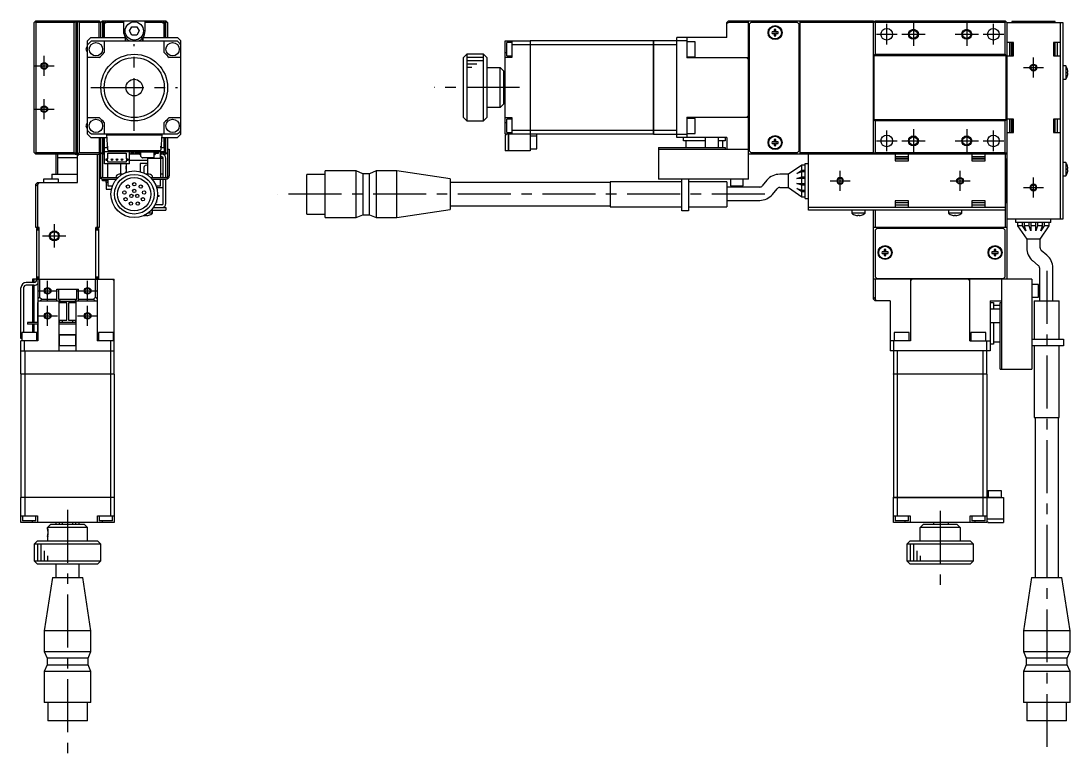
# Model space of a CAD drawing. Extents: x -1 to 675, y -8 to 372.
# Drawn here: x 360.3 to 675, y 71.4 to 291.4 of the extents above; entities that cross this region are included whole.
import ezdxf

# ---------------------------------------------------------------- set-up
doc = ezdxf.new("R2010")
doc.units = 0
doc.header["$LTSCALE"] = 0.5
doc.linetypes.add('CENTER', pattern=[50.8, 31.75, -6.35, 6.35, -6.35])
for name, color, linetype in [('MSM_CENTER', 1, 'CENTER'), ('MSM_CONTINUOUS', 7, 'CONTINUOUS'), ('MSM_NARROW', 5, 'CONTINUOUS')]:
    doc.layers.add(name, color=color, linetype=linetype)

msp = doc.modelspace()

# ---------------------------------------------------------------- linework, layer by layer
at = {"layer": 'MSM_CENTER'}
for p, q in [((620.04, 284.33), (620.04, 290.53)), ((628.04, 290.93), (628.04, 283.93)), ((644.04, 290.93), (644.04, 283.93)), ((652.04, 284.33), (652.04, 290.53)), ((616.94, 287.43), (623.14, 287.43)), ((624.54, 287.43), (631.54, 287.43)), ((640.54, 287.43), (647.54, 287.43)), ((648.94, 287.43), (655.14, 287.43)), ((394.27, 258.43), (394.27, 284.43)), ((367.27, 274.93), (367.27, 280.93)), ((664.04, 274.43), (664.04, 280.43)), ((364.27, 277.93), (370.27, 277.93)), ((661.04, 277.43), (667.04, 277.43)), ((381.27, 271.43), (407.27, 271.43)), ((509.81, 271.43), (484.35, 271.43)), ((367.27, 261.93), (367.27, 267.93)), ((364.27, 264.93), (370.27, 264.93)), ((620.04, 252.33), (620.04, 258.53)), ((628.04, 258.93), (628.04, 251.93)), ((644.04, 258.93), (644.04, 251.93)), ((652.04, 252.33), (652.04, 258.53)), ((616.94, 255.43), (623.14, 255.43)), ((624.54, 255.43), (631.54, 255.43)), ((640.54, 255.43), (647.54, 255.43)), ((648.94, 255.43), (655.14, 255.43)), ((606.04, 240.43), (606.04, 246.43)), ((642.04, 240.43), (642.04, 246.43)), ((603.04, 243.43), (609.04, 243.43)), ((639.04, 243.43), (645.04, 243.43)), ((664.04, 238.43), (664.04, 244.43)), ((583.43, 239.43), (437.33, 239.43)), ((661.04, 241.43), (667.04, 241.43)), ((370.27, 230.43), (370.27, 223.43)), ((366.77, 226.93), (373.77, 226.93)), ((668.04, 216.43), (668.04, 71.43)), ((368.27, 207.43), (368.27, 213.43)), ((380.27, 207.43), (380.27, 213.43)), ((365.27, 210.43), (371.27, 210.43)), ((377.27, 210.43), (383.27, 210.43)), ((368.27, 199.93), (368.27, 205.93)), ((380.27, 199.93), (380.27, 205.93)), ((365.27, 202.93), (371.27, 202.93)), ((377.27, 202.93), (383.27, 202.93)), ((374.27, 144.68), (374.27, 71.43)), ((636.04, 144.39), (636.04, 120.81))]:
    msp.add_line(p, q, dxfattribs=at)
at = {"layer": 'MSM_CONTINUOUS'}
for p, q in [((364.77, 291.43), (364.27, 290.93)), ((364.27, 251.93), (364.27, 290.93)), ((364.52, 291.18), (364.77, 290.93)), ((364.77, 291.43), (376.27, 291.43)), ((364.77, 290.93), (364.77, 251.93)), ((376.27, 290.93), (364.77, 290.93)), ((376.77, 290.93), (376.27, 291.43)), ((376.27, 290.93), (376.52, 291.18)), ((376.27, 251.93), (376.27, 290.93)), ((376.37, 291.33), (376.57, 291.33)), ((376.47, 291.33), (376.57, 291.43)), ((376.57, 291.43), (383.77, 291.43)), ((376.77, 290.93), (376.77, 251.93)), ((377.07, 290.03), (376.77, 290.03)), ((376.87, 290.33), (376.87, 291.03)), ((377.07, 291.43), (377.07, 290.03)), ((377.27, 291.43), (377.77, 290.93)), ((377.27, 242.93), (377.27, 291.43)), ((377.77, 290.93), (377.77, 251.93)), ((383.77, 290.93), (377.77, 290.93)), ((384.27, 290.93), (383.77, 291.43)), ((383.77, 290.93), (384.02, 291.18)), ((383.77, 286.43), (383.77, 290.93)), ((384.27, 290.93), (384.77, 291.43)), ((384.27, 286.43), (384.27, 290.93)), ((384.52, 291.18), (384.77, 290.93)), ((385.27, 291.43), (384.77, 290.93)), ((384.77, 291.43), (403.77, 291.43)), ((384.77, 290.93), (384.77, 286.43)), ((384.97, 290.93), (385.37, 290.93)), ((384.97, 286.43), (384.97, 290.93)), ((385.37, 290.43), (384.97, 290.43)), ((385.37, 290.93), (385.87, 291.43)), ((385.98, 290.93), (385.37, 290.62)), ((385.37, 286.43), (385.37, 290.93)), ((385.77, 291.33), (385.77, 291.43)), ((386.48, 291.43), (385.98, 290.93)), ((391.02, 290.93), (385.98, 290.93)), ((391.02, 291.43), (391.02, 288.43)), ((392.83, 288.43), (393.55, 289.68)), ((393.55, 289.68), (394.99, 289.68)), ((394.99, 289.68), (395.71, 288.43)), ((397.52, 288.43), (397.52, 291.43)), ((402.56, 290.93), (397.52, 290.93)), ((402.56, 290.93), (402.06, 291.43)), ((403.17, 290.62), (402.56, 290.93)), ((402.67, 291.43), (403.17, 290.93)), ((402.77, 291.33), (402.77, 291.43)), ((403.17, 290.93), (403.57, 290.93)), ((403.17, 290.93), (403.17, 286.43)), ((403.57, 290.43), (403.17, 290.43)), ((403.77, 290.93), (403.27, 291.43)), ((403.57, 290.93), (403.57, 286.43)), ((404.27, 290.93), (403.77, 291.43)), ((403.77, 290.93), (404.02, 291.18)), ((403.77, 286.43), (403.77, 290.93)), ((404.27, 290.93), (404.27, 286.43)), ((572.04, 290.93), (572.54, 291.43)), ((572.65, 290.93), (572.04, 290.62)), ((572.04, 286.43), (572.04, 290.93)), ((572.54, 291.43), (616.04, 291.43)), ((573.15, 291.43), (572.65, 290.93)), ((578.54, 290.93), (572.65, 290.93)), ((578.54, 243.93), (578.54, 291.43)), ((579.24, 290.93), (578.74, 290.43)), ((578.74, 290.43), (578.74, 252.43)), ((593.24, 290.93), (579.24, 290.93)), ((593.74, 290.43), (593.24, 290.93)), ((593.74, 252.43), (593.74, 290.43)), ((594.04, 251.43), (594.04, 291.43)), ((616.04, 290.93), (594.04, 290.93)), ((616.04, 290.93), (616.54, 291.43)), ((616.04, 251.43), (616.04, 291.43)), ((616.29, 291.18), (616.54, 290.93)), ((616.54, 291.43), (655.54, 291.43)), ((655.54, 290.93), (616.54, 290.93)), ((616.54, 290.93), (616.54, 281.43)), ((655.54, 291.43), (656.04, 290.93)), ((655.54, 290.93), (655.79, 291.18)), ((655.54, 281.43), (655.54, 290.93)), ((656.04, 290.93), (656.04, 213.93)), ((656.04, 290.93), (672.84, 290.93)), ((657.54, 291.23), (657.54, 290.93)), ((670.54, 291.23), (657.54, 291.23)), ((670.54, 290.93), (670.54, 291.23)), ((672.04, 290.93), (672.04, 231.93)), ((672.84, 290.93), (672.84, 231.93)), ((393.55, 287.18), (392.83, 288.43)), ((394.99, 287.18), (393.55, 287.18)), ((395.71, 288.43), (394.99, 287.18)), ((586.3, 288.17), (585.62, 288.17)), ((585.62, 287.69), (586.3, 287.69)), ((586.3, 288.84), (586.3, 288.17)), ((586.3, 287.69), (586.3, 287.01)), ((586.78, 288.17), (586.78, 288.84)), ((587.45, 288.17), (586.78, 288.17)), ((586.78, 287.01), (586.78, 287.69)), ((586.78, 287.69), (587.45, 287.69)), ((619.84, 289.16), (620.23, 289.16)), ((651.84, 289.16), (652.23, 289.16)), ((381.27, 286.43), (380.27, 285.43)), ((380.27, 257.43), (380.27, 285.43)), ((381.27, 286.43), (391.67, 286.43)), ((381.42, 285.43), (407.12, 285.43)), ((385.27, 285.43), (385.27, 281.93)), ((391.67, 285.43), (391.67, 286.43)), ((391.78, 285.43), (391.78, 286.34)), ((396.76, 286.34), (396.76, 285.43)), ((396.87, 286.43), (396.87, 285.43)), ((396.87, 286.43), (407.27, 286.43)), ((403.27, 281.93), (403.27, 285.43)), ((408.27, 285.43), (407.27, 286.43)), ((408.27, 257.43), (408.27, 285.43)), ((505.54, 257.43), (505.54, 285.43)), ((505.54, 285.43), (513.04, 285.43)), ((506.04, 280.93), (506.04, 284.93)), ((507.54, 284.93), (506.04, 284.93)), ((507.54, 285.43), (507.54, 280.43)), ((513.04, 284.27), (507.54, 284.27)), ((513.04, 285.43), (513.04, 252.43)), ((513.04, 285.42), (513.09, 285.42)), ((513.04, 284.27), (513.09, 284.27)), ((550.04, 285.43), (513.09, 285.43)), ((513.09, 285.43), (513.09, 253.43)), ((550.04, 284.27), (513.09, 284.27)), ((550.04, 257.43), (550.04, 285.43)), ((550.04, 285.42), (550.09, 285.42)), ((550.04, 284.27), (550.09, 284.27)), ((560.04, 285.43), (550.09, 285.43)), ((550.09, 285.43), (550.09, 257.43)), ((557.04, 284.27), (550.09, 284.27)), ((572.04, 286.43), (557.04, 286.43)), ((557.04, 256.43), (557.04, 286.43)), ((560.04, 286.43), (560.04, 280.33)), ((562.54, 285.18), (560.04, 285.18)), ((562.54, 280.68), (562.54, 285.18)), ((578.74, 285.68), (578.54, 285.68)), ((594.04, 285.68), (593.74, 285.68)), ((594.04, 285.18), (593.74, 285.18)), ((658.04, 284.93), (656.04, 284.93)), ((656.84, 284.93), (656.84, 280.93)), ((657.34, 284.93), (657.34, 280.93)), ((657.54, 284.93), (657.54, 280.93)), ((658.04, 280.93), (658.04, 284.93)), ((670.04, 284.93), (670.04, 280.93)), ((672.04, 284.93), (670.04, 284.93)), ((670.54, 280.93), (670.54, 284.93)), ((671.24, 280.93), (671.24, 284.93)), ((383.77, 280.43), (380.27, 280.43)), ((408.27, 280.43), (404.77, 280.43)), ((494.04, 281.43), (493.04, 280.43)), ((493.04, 262.43), (493.04, 280.43)), ((494.04, 281.43), (494.04, 261.43)), ((499.04, 281.43), (494.04, 281.43)), ((499.04, 261.43), (499.04, 281.43)), ((500.04, 280.43), (499.04, 281.43)), ((500.04, 280.43), (500.04, 262.43)), ((505.54, 281.93), (506.04, 281.93)), ((507.54, 280.43), (505.54, 280.43)), ((506.04, 280.93), (507.54, 280.93)), ((560.04, 280.68), (562.54, 280.68)), ((578.54, 280.33), (560.04, 280.33)), ((578.04, 280.33), (578.54, 279.83)), ((578.74, 281.43), (578.54, 281.43)), ((578.74, 280.43), (578.54, 280.43)), ((616.54, 281.43), (616.19, 281.08)), ((616.19, 281.08), (616.19, 261.78)), ((616.19, 281.08), (655.89, 281.08)), ((616.54, 281.43), (655.54, 281.43)), ((655.89, 281.08), (655.54, 281.43)), ((655.89, 261.78), (655.89, 281.08)), ((656.04, 280.93), (658.04, 280.93)), ((670.04, 280.93), (672.04, 280.93)), ((500.04, 277.43), (504.04, 277.43)), ((505.04, 276.43), (504.04, 277.43)), ((504.04, 265.43), (504.04, 277.43)), ((578.74, 278.93), (578.54, 278.93)), ((593.74, 279.68), (594.04, 279.68)), ((673.73, 277.93), (672.84, 277.93)), ((673.73, 277.93), (673.73, 273.93)), ((505.04, 276.43), (505.04, 266.43)), ((593.84, 276.43), (593.74, 276.43)), ((593.84, 266.43), (593.84, 276.43)), ((594.04, 276.23), (593.84, 276.43)), ((672.84, 273.93), (673.73, 273.93)), ((674.3, 276.81), (674.31, 276.81)), ((674.3, 276.11), (674.42, 276.11)), ((674.3, 275.75), (674.3, 276.11)), ((674.42, 275.75), (674.3, 275.75)), ((674.31, 275.04), (674.3, 275.04)), ((505.54, 273.43), (505.04, 273.43)), ((505.04, 268.93), (505.54, 268.93)), ((504.04, 265.43), (500.04, 265.43)), ((504.04, 265.43), (505.04, 266.43)), ((593.74, 266.43), (593.84, 266.43)), ((593.84, 266.43), (594.04, 266.63)), ((380.27, 262.43), (383.77, 262.43)), ((404.77, 262.43), (408.27, 262.43)), ((493.04, 262.43), (494.04, 261.43)), ((494.04, 261.43), (499.04, 261.43)), ((499.04, 261.43), (500.04, 262.43)), ((505.54, 262.43), (507.54, 262.43)), ((507.54, 261.93), (506.04, 261.93)), ((506.04, 257.93), (506.04, 261.93)), ((507.54, 262.43), (507.54, 257.43)), ((560.04, 262.53), (578.54, 262.53)), ((560.04, 262.53), (560.04, 256.43)), ((562.54, 262.18), (560.04, 262.18)), ((562.54, 257.68), (562.54, 262.18)), ((578.54, 263.03), (578.04, 262.53)), ((578.54, 263.93), (578.74, 263.93)), ((578.74, 262.43), (578.54, 262.43)), ((578.54, 261.43), (578.74, 261.43)), ((594.04, 263.18), (593.74, 263.18)), ((616.19, 261.78), (616.54, 261.43)), ((655.89, 261.78), (616.19, 261.78)), ((616.54, 261.43), (616.54, 251.93)), ((655.54, 261.43), (616.54, 261.43)), ((655.54, 261.43), (655.89, 261.78)), ((655.54, 251.93), (655.54, 261.43)), ((658.04, 261.93), (656.04, 261.93)), ((656.84, 261.93), (656.84, 257.93)), ((657.34, 261.93), (657.34, 257.93)), ((657.54, 261.93), (657.54, 257.93)), ((658.04, 257.93), (658.04, 261.93)), ((670.04, 261.93), (670.04, 257.93)), ((672.04, 261.93), (670.04, 261.93)), ((670.54, 257.93), (670.54, 261.93)), ((671.24, 257.93), (671.24, 261.93)), ((385.27, 260.93), (385.27, 257.43)), ((403.27, 257.43), (403.27, 260.93)), ((505.54, 260.93), (506.04, 260.93)), ((513.04, 258.58), (507.54, 258.58)), ((513.04, 258.58), (513.09, 258.58)), ((550.04, 258.58), (513.09, 258.58)), ((550.04, 258.58), (550.09, 258.58)), ((557.04, 258.58), (550.09, 258.58)), ((380.27, 257.43), (381.27, 256.43)), ((381.27, 256.43), (386.09, 256.43)), ((407.12, 257.43), (381.42, 257.43)), ((383.77, 256.43), (383.77, 229.43)), ((384.27, 244.63), (384.27, 256.43)), ((384.77, 256.43), (384.77, 251.93)), ((384.97, 251.93), (384.97, 256.43)), ((385.37, 253.43), (385.37, 256.43)), ((386.35, 252.7), (386.02, 257.43)), ((402.5, 257.13), (386.04, 257.13)), ((402.52, 257.43), (402.19, 252.7)), ((402.45, 256.43), (407.27, 256.43)), ((403.17, 256.43), (403.17, 253.43)), ((403.57, 256.43), (403.57, 251.93)), ((403.77, 251.93), (403.77, 256.43)), ((404.27, 256.43), (404.27, 244.63)), ((407.27, 256.43), (408.27, 257.43)), ((513.04, 257.43), (505.54, 257.43)), ((505.74, 257.13), (505.54, 257.13)), ((505.54, 257.13), (505.54, 252.43)), ((505.74, 257.43), (505.74, 257.13)), ((506.04, 257.93), (507.54, 257.93)), ((506.54, 252.43), (506.54, 257.43)), ((506.59, 257.43), (506.59, 252.43)), ((513.04, 257.44), (513.09, 257.44)), ((550.04, 257.43), (513.09, 257.43)), ((513.09, 256.93), (515.04, 256.93)), ((515.04, 253.03), (515.04, 257.43)), ((550.04, 257.44), (550.09, 257.44)), ((550.09, 257.43), (560.04, 257.43)), ((572.04, 256.43), (557.04, 256.43)), ((559.04, 255.43), (559.04, 256.43)), ((565.54, 255.43), (559.04, 255.43)), ((559.79, 255.43), (559.79, 253.43)), ((560.04, 257.68), (562.54, 257.68)), ((565.54, 256.43), (565.54, 253.43)), ((569.54, 253.43), (569.54, 256.43)), ((571.54, 255.43), (569.54, 255.43)), ((570.79, 255.43), (570.79, 253.43)), ((571.54, 256.43), (571.54, 255.43)), ((572.04, 256.43), (572.04, 252.93)), ((578.54, 257.18), (578.74, 257.18)), ((586.3, 255.17), (585.62, 255.17)), ((586.3, 255.84), (586.3, 255.17)), ((586.78, 255.17), (586.78, 255.84)), ((587.45, 255.17), (586.78, 255.17)), ((593.74, 257.68), (594.04, 257.68)), ((593.74, 257.18), (594.04, 257.18)), ((656.04, 257.93), (658.04, 257.93)), ((670.04, 257.93), (672.04, 257.93)), ((364.27, 251.93), (364.77, 251.43)), ((364.77, 251.93), (364.52, 251.68)), ((364.77, 251.93), (376.27, 251.93)), ((376.52, 251.68), (376.27, 251.93)), ((376.27, 251.43), (376.77, 251.93)), ((377.07, 252.83), (376.77, 252.83)), ((376.87, 251.83), (376.87, 252.53)), ((377.07, 251.43), (377.07, 252.83)), ((377.77, 251.93), (377.27, 251.43)), ((377.77, 251.93), (383.77, 251.93)), ((383.77, 252.93), (384.27, 252.93)), ((384.27, 251.93), (384.77, 251.43)), ((384.77, 251.93), (384.52, 251.68)), ((384.77, 251.93), (385.27, 251.43)), ((384.97, 252.43), (385.27, 252.43)), ((385.35, 251.93), (384.97, 251.93)), ((385.27, 253.43), (385.27, 252.23)), ((385.27, 253.43), (386.3, 253.43)), ((385.27, 252.23), (403.27, 252.23)), ((385.35, 248.53), (385.35, 252.23)), ((386.27, 253.85), (386.27, 253.43)), ((401.89, 252.43), (386.65, 252.43)), ((392.85, 248.53), (392.85, 252.23)), ((393.27, 252.23), (393.27, 251.43)), ((394.02, 252.23), (394.02, 251.43)), ((394.52, 252.23), (394.52, 251.43)), ((395.22, 252), (395.22, 252.23)), ((395.22, 252), (395.73, 252)), ((395.27, 252), (395.27, 251.43)), ((395.47, 252), (395.47, 252.23)), ((395.54, 252), (395.54, 252.23)), ((395.77, 252.23), (395.77, 252.22)), ((395.77, 251.99), (395.77, 251.43)), ((395.83, 251.9), (395.83, 251.57)), ((396.06, 251.57), (396.06, 251.9)), ((396.27, 250.77), (396.27, 252.03)), ((396.37, 252.13), (400.07, 252.13)), ((396.96, 252.23), (396.96, 252.13)), ((397.52, 252.23), (397.52, 252.13)), ((398.37, 252.23), (398.37, 252.13)), ((398.49, 252.23), (398.49, 252.13)), ((400.17, 252.03), (400.17, 250.45)), ((400.38, 251.57), (400.38, 251.9)), ((400.49, 252.23), (400.49, 252.14)), ((400.61, 251.9), (400.61, 251.57)), ((400.71, 252), (401.22, 252)), ((400.91, 252.23), (400.91, 252)), ((400.97, 252.23), (400.97, 252)), ((401.22, 252.23), (401.22, 252)), ((401.45, 252.23), (401.45, 251.68)), ((402.17, 250.23), (402.17, 252.23)), ((402.17, 251.93), (402.56, 251.93)), ((402.17, 251.54), (402.56, 251.93)), ((402.24, 253.43), (403.27, 253.43)), ((402.27, 253.43), (402.27, 253.85)), ((402.56, 251.93), (403.16, 252.23)), ((403.17, 251.93), (402.67, 251.43)), ((403.17, 252.23), (403.17, 251.93)), ((403.57, 251.93), (403.17, 251.93)), ((403.27, 253.43), (403.27, 252.23)), ((403.27, 252.43), (403.57, 252.43)), ((403.27, 251.43), (403.77, 251.93)), ((404.02, 251.68), (403.77, 251.93)), ((403.77, 251.43), (404.27, 251.93)), ((404.27, 252.93), (404.77, 252.93)), ((404.77, 252.93), (404.77, 244.93)), ((506.54, 252.43), (505.54, 252.43)), ((506.54, 252.48), (506.59, 252.48)), ((513.04, 252.43), (506.59, 252.43)), ((513.09, 253.43), (513.04, 253.43)), ((513.04, 253.03), (515.04, 253.03)), ((551.54, 253.43), (571.54, 253.43)), ((551.54, 253.43), (551.54, 243.93)), ((551.54, 252.93), (578.54, 252.93)), ((571.54, 253.43), (571.54, 252.93)), ((578.74, 252.43), (579.24, 251.93)), ((579.24, 251.93), (593.24, 251.93)), ((585.62, 254.69), (586.3, 254.69)), ((586.3, 254.69), (586.3, 254.01)), ((586.78, 254.01), (586.78, 254.69)), ((586.78, 254.69), (587.45, 254.69)), ((593.24, 251.93), (593.74, 252.43)), ((594.04, 251.93), (616.04, 251.93)), ((616.54, 251.43), (616.04, 251.93)), ((616.54, 251.93), (616.29, 251.68)), ((616.54, 251.93), (655.54, 251.93)), ((655.79, 251.68), (655.54, 251.93)), ((656.04, 251.93), (655.54, 251.43)), ((376.27, 251.43), (364.77, 251.43)), ((370.77, 251.43), (370.77, 245.43)), ((371.27, 251.43), (371.27, 245.43)), ((371.27, 250.43), (377.27, 250.43)), ((376.57, 251.53), (376.37, 251.53)), ((376.57, 251.43), (376.47, 251.53)), ((376.57, 251.43), (383.77, 251.43)), ((377.27, 250.93), (377.77, 251.43)), ((383.27, 229.43), (383.27, 251.43)), ((384.77, 251.43), (384.77, 244.43)), ((385.35, 251.43), (384.77, 251.43)), ((385.85, 249.58), (385.85, 250.08)), ((385.85, 250.08), (386.35, 250.08)), ((386.35, 249.58), (385.85, 249.58)), ((386.35, 250.08), (386.35, 251.73)), ((386.35, 251.73), (391.85, 251.73)), ((386.35, 249.03), (386.35, 249.58)), ((391.85, 249.03), (386.35, 249.03)), ((391.85, 251.73), (391.85, 250.08)), ((391.85, 250.08), (392.35, 250.08)), ((391.85, 249.58), (391.85, 249.03)), ((392.35, 249.58), (391.85, 249.58)), ((392.35, 250.08), (392.35, 249.58)), ((395.86, 251.43), (392.85, 251.43)), ((392.85, 249.68), (398.27, 249.68)), ((394.02, 251.8), (393.27, 251.8)), ((394.02, 251.68), (393.27, 251.68)), ((395.27, 251.8), (394.52, 251.8)), ((395.27, 251.68), (394.52, 251.68)), ((395.83, 251.8), (395.77, 251.8)), ((395.83, 251.68), (395.77, 251.68)), ((396.27, 251.8), (396.06, 251.8)), ((396.27, 251.68), (396.06, 251.68)), ((398.27, 248.68), (396.07, 248.68)), ((396.07, 248.68), (396.07, 246.19)), ((396.16, 251.47), (396.27, 251.47)), ((396.16, 251.24), (396.27, 251.24)), ((396.62, 250.37), (396.3, 250.7)), ((400.07, 250.35), (396.69, 250.35)), ((398.27, 250.35), (398.27, 245.43)), ((398.37, 250.35), (398.37, 250.23)), ((398.37, 250.23), (402.17, 250.23)), ((400.38, 251.68), (400.17, 251.68)), ((400.17, 251.47), (400.28, 251.47)), ((400.17, 251.24), (400.28, 251.24)), ((401.45, 251.68), (400.61, 251.68)), ((403.77, 251.43), (402.17, 251.43)), ((402.27, 244.43), (402.27, 251.43)), ((402.57, 250.63), (402.27, 250.63)), ((402.77, 250.13), (402.27, 250.13)), ((402.77, 251.43), (402.77, 251.53)), ((402.77, 250.13), (402.77, 250.57)), ((402.97, 244.43), (402.97, 250.23)), ((403.77, 244.43), (403.77, 250.23)), ((656.04, 251.43), (578.54, 251.43)), ((595.54, 238.18), (595.54, 248.68)), ((595.54, 248.68), (596.54, 248.68)), ((596.54, 234.63), (596.54, 251.43)), ((622.54, 251.43), (622.54, 249.43)), ((626.54, 250.63), (622.54, 250.63)), ((626.54, 250.13), (622.54, 250.13)), ((626.54, 249.93), (622.54, 249.93)), ((622.54, 249.43), (626.54, 249.43)), ((626.54, 249.43), (626.54, 251.43)), ((645.54, 251.43), (645.54, 249.43)), ((649.54, 250.63), (645.54, 250.63)), ((649.54, 250.13), (645.54, 250.13)), ((649.54, 249.93), (645.54, 249.93)), ((645.54, 249.43), (649.54, 249.43)), ((649.54, 249.43), (649.54, 251.43)), ((655.54, 251.43), (655.54, 229.43)), ((655.84, 249.93), (655.54, 249.93)), ((655.84, 236.93), (655.84, 249.93)), ((673.73, 248.93), (672.84, 248.93)), ((673.73, 248.93), (673.73, 244.93)), ((392.85, 248.53), (385.35, 248.53)), ((386.27, 248.53), (386.27, 244.43)), ((390.27, 245.43), (390.27, 248.53)), ((391.87, 247.88), (391.77, 247.88)), ((391.77, 247.88), (391.77, 246.98)), ((391.87, 247.5), (391.77, 247.5)), ((391.87, 247.35), (391.77, 247.35)), ((391.87, 246.98), (391.77, 246.98)), ((391.77, 245.96), (391.77, 246.18)), ((391.77, 246.18), (391.87, 246.18)), ((391.87, 248.53), (391.87, 246.18)), ((397.17, 247.43), (397.17, 245.8)), ((460.84, 246.43), (451.54, 246.43)), ((451.54, 232.43), (451.54, 246.43)), ((462.84, 245.58), (460.84, 246.43)), ((460.84, 232.43), (460.84, 246.43)), ((464.84, 245.58), (462.84, 245.58)), ((462.84, 245.58), (462.84, 233.28)), ((466.84, 246.43), (464.84, 245.58)), ((464.84, 233.28), (464.84, 245.58)), ((473.04, 246.43), (466.84, 246.43)), ((466.84, 246.43), (466.84, 232.43)), ((489.04, 244), (473.04, 246.43)), ((473.04, 232.43), (473.04, 246.43)), ((594.54, 248.18), (590.54, 245.43)), ((593.08, 245.68), (594.54, 246.68)), ((594.54, 246.18), (593.08, 245.68)), ((595.54, 248.18), (594.54, 248.18)), ((594.54, 246.68), (594.54, 248.18)), ((594.54, 246.68), (595.54, 246.68)), ((595.54, 246.18), (594.54, 246.18)), ((594.54, 244.68), (594.54, 246.18)), ((674.3, 247.81), (674.31, 247.81)), ((674.3, 247.11), (674.42, 247.11)), ((674.3, 246.75), (674.3, 247.11)), ((674.42, 246.75), (674.3, 246.75)), ((674.31, 246.04), (674.3, 246.04)), ((364.77, 242.43), (365.27, 242.93)), ((364.77, 229.43), (364.77, 242.43)), ((365.58, 242.93), (365.27, 242.31)), ((365.27, 242.93), (377.27, 242.93)), ((371.52, 243.93), (367.02, 243.93)), ((367.02, 243.93), (367.02, 242.93)), ((369.52, 245.43), (377.27, 245.43)), ((369.52, 245.43), (369.52, 243.93)), ((371.52, 242.93), (371.52, 243.93)), ((384.47, 244.43), (389.37, 244.43)), ((384.77, 243.43), (384.77, 243.93)), ((384.77, 243.93), (388.91, 243.93)), ((386.37, 243.43), (384.77, 243.43)), ((385.77, 243.93), (385.77, 242.93)), ((386.37, 242.93), (385.77, 242.93)), ((385.87, 242.93), (385.87, 240.93)), ((386.37, 243.93), (386.37, 241.93)), ((388.77, 243.93), (388.77, 243.76)), ((390.66, 245.43), (389.77, 245.43)), ((398.77, 245.43), (397.88, 245.43)), ((399.17, 244.43), (404.07, 244.43)), ((399.63, 243.93), (403.77, 243.93)), ((399.77, 243.76), (399.77, 243.93)), ((402.17, 241.93), (402.17, 243.93)), ((402.97, 245.43), (402.27, 245.43)), ((402.97, 236.63), (402.97, 243.93)), ((403.77, 236.63), (403.77, 243.93)), ((451.54, 245.38), (446.04, 245.38)), ((446.04, 233.48), (446.04, 245.38)), ((489.04, 244), (489.04, 234.86)), ((537.04, 242.93), (489.04, 242.93)), ((537.04, 243.18), (537.04, 235.68)), ((558.54, 243.18), (537.04, 243.18)), ((578.54, 243.93), (551.54, 243.93)), ((558.54, 234.43), (558.54, 243.93)), ((560.54, 243.93), (560.54, 234.43)), ((572.04, 243.18), (560.54, 243.18)), ((572.04, 243.18), (572.04, 235.68)), ((573.14, 243.93), (573.14, 241.93)), ((576.94, 241.93), (576.94, 243.93)), ((584.1, 243.64), (582.69, 241.95)), ((590.54, 245.43), (587.93, 245.43)), ((590.54, 241.43), (590.54, 245.43)), ((593.08, 244.18), (594.54, 244.68)), ((595.54, 244.18), (593.08, 244.18)), ((594.54, 242.18), (593.08, 242.68)), ((593.08, 242.68), (595.54, 242.68)), ((594.54, 244.68), (595.54, 244.68)), ((594.54, 242.68), (594.54, 244.18)), ((672.84, 244.93), (673.73, 244.93)), ((365.27, 242.31), (364.77, 241.81)), ((365.27, 242.31), (365.27, 229.43)), ((385.87, 240.93), (387.43, 240.93)), ((386.37, 241.93), (387.73, 241.93)), ((400.81, 241.93), (402.17, 241.93)), ((400.97, 241.93), (400.97, 241.45)), ((400.98, 241.43), (402.97, 241.43)), ((581.92, 241.59), (572.04, 241.59)), ((573.14, 241.93), (576.94, 241.93)), ((585.75, 239.38), (587.17, 241.07)), ((587.93, 241.43), (590.54, 241.43)), ((590.54, 241.43), (594.54, 238.68)), ((593.08, 241.18), (594.54, 240.68)), ((594.54, 240.18), (593.08, 241.18)), ((595.54, 242.18), (594.54, 242.18)), ((594.54, 240.68), (594.54, 242.18)), ((594.54, 240.68), (595.54, 240.68)), ((595.54, 240.18), (594.54, 240.18)), ((594.54, 238.68), (594.54, 240.18)), ((402.57, 236.23), (400.5, 236.23)), ((400.97, 236.93), (400.81, 236.93)), ((400.97, 237.4), (400.97, 236.93)), ((401.24, 238.8), (401.77, 238.8)), ((401.26, 239.05), (401.77, 239.05)), ((401.77, 238.8), (401.77, 239.05)), ((572.04, 237.59), (581.92, 237.59)), ((594.54, 238.68), (595.54, 238.68)), ((595.54, 238.18), (596.54, 238.18)), ((626.54, 237.43), (622.54, 237.43)), ((622.54, 237.43), (622.54, 235.43)), ((622.54, 236.93), (626.54, 236.93)), ((622.54, 236.23), (626.54, 236.23)), ((626.54, 235.43), (626.54, 237.43)), ((649.54, 237.43), (645.54, 237.43)), ((645.54, 237.43), (645.54, 235.43)), ((645.54, 236.93), (649.54, 236.93)), ((645.54, 236.23), (649.54, 236.23)), ((649.54, 235.43), (649.54, 237.43)), ((655.54, 236.93), (655.84, 236.93)), ((397.59, 233.16), (397.95, 233.16)), ((397.59, 233.04), (397.59, 233.16)), ((397.95, 233.16), (397.95, 233.04)), ((399.77, 233.73), (398.34, 233.73)), ((398.66, 233.16), (398.66, 233.15)), ((399.37, 234.63), (403.77, 234.63)), ((399.77, 233.73), (399.77, 234.63)), ((400.01, 235.43), (403.77, 235.43)), ((403.77, 235.43), (403.77, 234.63)), ((446.04, 233.48), (451.54, 233.48)), ((460.84, 232.43), (462.84, 233.28)), ((462.84, 233.28), (464.84, 233.28)), ((464.84, 233.28), (466.84, 232.43)), ((473.04, 232.43), (489.04, 234.86)), ((489.04, 235.93), (537.04, 235.93)), ((537.04, 235.68), (558.54, 235.68)), ((560.54, 234.43), (558.54, 234.43)), ((560.54, 235.68), (572.04, 235.68)), ((655.54, 235.43), (596.54, 235.43)), ((655.54, 234.63), (596.54, 234.63)), ((609.54, 234.63), (609.54, 233.73)), ((613.54, 233.73), (609.54, 233.73)), ((610.65, 233.15), (610.65, 233.16)), ((611.36, 233.16), (611.72, 233.16)), ((611.36, 233.04), (611.36, 233.16)), ((611.72, 233.16), (611.72, 233.04)), ((612.42, 233.16), (612.42, 233.15)), ((613.54, 233.73), (613.54, 234.63)), ((616.04, 207.93), (616.04, 234.63)), ((616.54, 234.63), (616.54, 229.43)), ((638.54, 234.63), (638.54, 233.73)), ((642.54, 233.73), (638.54, 233.73)), ((639.65, 233.15), (639.65, 233.16)), ((640.36, 233.16), (640.72, 233.16)), ((640.36, 233.04), (640.36, 233.16)), ((640.72, 233.16), (640.72, 233.04)), ((641.42, 233.16), (641.42, 233.15)), ((642.54, 233.73), (642.54, 234.63)), ((451.54, 232.43), (460.84, 232.43)), ((466.84, 232.43), (473.04, 232.43)), ((672.84, 231.93), (656.04, 231.93)), ((658.79, 230.93), (658.79, 231.93)), ((669.29, 230.93), (658.79, 230.93)), ((659.29, 230.93), (659.29, 229.93)), ((659.29, 229.93), (662.04, 225.93)), ((660.79, 229.93), (659.29, 229.93)), ((660.79, 229.93), (660.79, 230.93)), ((661.79, 228.47), (660.79, 229.93)), ((661.29, 230.93), (661.29, 229.93)), ((661.29, 229.93), (661.79, 228.47)), ((662.79, 229.93), (661.29, 229.93)), ((662.79, 229.93), (662.79, 230.93)), ((663.29, 228.47), (662.79, 229.93)), ((663.29, 230.93), (663.29, 228.47)), ((664.79, 229.93), (663.29, 229.93)), ((664.79, 228.47), (664.79, 230.93)), ((665.29, 229.93), (664.79, 228.47)), ((665.29, 230.93), (665.29, 229.93)), ((666.79, 229.93), (665.29, 229.93)), ((666.04, 225.93), (668.79, 229.93)), ((666.29, 228.47), (666.79, 229.93)), ((667.29, 229.93), (666.29, 228.47)), ((666.79, 229.93), (666.79, 230.93)), ((667.29, 230.93), (667.29, 229.93)), ((668.79, 229.93), (667.29, 229.93)), ((668.79, 229.93), (668.79, 230.93)), ((669.29, 230.93), (669.29, 231.93)), ((365.77, 229.43), (364.77, 229.43)), ((364.97, 229.13), (365.77, 229.13)), ((364.97, 229.13), (364.97, 213.73)), ((365.77, 228.63), (364.97, 228.63)), ((365.77, 213.93), (365.77, 229.43)), ((382.77, 213.93), (382.77, 229.43)), ((383.77, 229.43), (382.77, 229.43)), ((382.77, 229.13), (383.57, 229.13)), ((383.57, 228.63), (382.77, 228.63)), ((383.57, 229.13), (383.57, 214.13)), ((656.04, 229.43), (616.04, 229.43)), ((617.04, 229.13), (616.54, 228.63)), ((616.54, 228.63), (616.54, 214.63)), ((655.04, 229.13), (617.04, 229.13)), ((621.79, 229.43), (621.79, 229.13)), ((622.29, 229.43), (622.29, 229.13)), ((627.79, 229.13), (627.79, 229.43)), ((631.24, 229.43), (631.04, 229.23)), ((641.04, 229.23), (631.04, 229.23)), ((631.04, 229.23), (631.04, 229.13)), ((641.04, 229.23), (640.84, 229.43)), ((641.04, 229.13), (641.04, 229.23)), ((644.29, 229.43), (644.29, 229.13)), ((649.79, 229.13), (649.79, 229.43)), ((650.29, 229.13), (650.29, 229.43)), ((655.54, 228.63), (655.04, 229.13)), ((655.54, 214.63), (655.54, 228.63)), ((666.04, 225.93), (662.04, 225.93)), ((662.04, 225.93), (662.04, 223.32)), ((666.04, 223.32), (666.04, 225.93)), ((619.3, 222.17), (618.62, 222.17)), ((618.62, 221.69), (619.3, 221.69)), ((619.3, 222.84), (619.3, 222.17)), ((619.3, 221.69), (619.3, 221.01)), ((619.78, 222.17), (619.78, 222.84)), ((620.45, 222.17), (619.78, 222.17)), ((619.78, 221.01), (619.78, 221.69)), ((619.78, 221.69), (620.45, 221.69)), ((652.3, 222.17), (651.62, 222.17)), ((651.62, 221.69), (652.3, 221.69)), ((652.3, 222.84), (652.3, 222.17)), ((652.3, 221.69), (652.3, 221.01)), ((652.78, 222.17), (652.78, 222.84)), ((653.45, 222.17), (652.78, 222.17)), ((652.78, 221.01), (652.78, 221.69)), ((652.78, 221.69), (653.45, 221.69)), ((668.08, 221.14), (666.39, 222.56)), ((663.82, 219.49), (665.51, 218.08)), ((665.87, 217.31), (665.87, 207.43)), ((669.87, 207.43), (669.87, 217.31)), ((364.97, 214.63), (365.77, 214.63)), ((365.77, 214.13), (364.97, 214.13)), ((382.77, 214.63), (383.57, 214.63)), ((383.57, 214.13), (382.77, 214.13)), ((616.54, 214.63), (617.04, 214.13)), ((617.04, 214.13), (655.04, 214.13)), ((621.79, 214.13), (621.79, 213.93)), ((626.04, 214.13), (626.04, 213.93)), ((627.04, 214.13), (627.04, 213.93)), ((628.54, 214.13), (628.54, 213.93)), ((643.54, 213.93), (643.54, 214.13)), ((645.04, 214.13), (645.04, 213.93)), ((646.04, 213.93), (646.04, 214.13)), ((650.29, 213.93), (650.29, 214.13)), ((655.04, 214.13), (655.54, 214.63)), ((360.27, 196.13), (360.27, 211.33)), ((361.07, 211.33), (361.07, 197.93)), ((364.17, 212.93), (361.87, 212.93)), ((364.17, 212.13), (361.87, 212.13)), ((363.77, 213.93), (363.77, 212.93)), ((364.97, 213.93), (363.77, 213.93)), ((363.77, 212.13), (363.77, 200.93)), ((364.27, 212.93), (364.27, 213.93)), ((364.27, 200.93), (364.27, 212.13)), ((365.37, 213.93), (388.27, 213.93)), ((365.37, 213.93), (365.37, 195.43)), ((365.87, 213.93), (365.87, 208.54)), ((371.02, 210.93), (377.52, 210.93)), ((371.02, 207.43), (371.02, 210.93)), ((371.52, 210.93), (371.52, 207.93)), ((377.02, 207.93), (377.02, 210.93)), ((377.52, 207.43), (377.52, 210.93)), ((382.67, 208.54), (382.67, 213.93)), ((383.17, 213.93), (383.17, 195.43)), ((387.77, 213.93), (388.27, 213.43)), ((388.27, 185.48), (388.27, 213.93)), ((663.54, 213.93), (616.04, 213.93)), ((616.54, 213.93), (616.54, 208.04)), ((627.14, 213.43), (627.64, 213.93)), ((627.14, 213.93), (627.14, 195.43)), ((644.44, 213.93), (644.94, 213.43)), ((644.94, 195.43), (644.94, 213.93)), ((654.54, 186.93), (654.54, 213.93)), ((663.54, 213.93), (663.54, 186.93)), ((665.54, 212.33), (663.54, 212.33)), ((665.54, 208.53), (665.54, 212.33)), ((365.37, 208.04), (365.87, 208.54)), ((365.87, 208.54), (366.48, 207.93)), ((366.48, 207.93), (365.98, 207.43)), ((366.48, 207.93), (371.02, 207.93)), ((371.52, 207.93), (377.02, 207.93)), ((371.99, 207.93), (371.78, 207.43)), ((376.76, 207.43), (376.55, 207.93)), ((377.52, 207.93), (382.06, 207.93)), ((382.06, 207.93), (382.67, 208.54)), ((382.56, 207.43), (382.06, 207.93)), ((382.67, 208.54), (383.17, 208.04)), ((616.04, 208.54), (616.54, 208.04)), ((616.54, 207.43), (616.04, 207.93)), ((616.54, 208.04), (616.84, 207.43)), ((663.54, 208.53), (665.54, 208.53)), ((365.27, 206.93), (365.27, 200.93)), ((365.37, 206.93), (365.27, 206.93)), ((365.37, 207.43), (371.78, 207.43)), ((371.67, 207.43), (371.67, 192.43)), ((371.67, 207.33), (376.87, 207.33)), ((371.77, 206.93), (371.67, 206.93)), ((374.02, 206.83), (371.67, 206.83)), ((371.77, 207.33), (371.77, 206.83)), ((372.77, 206.83), (372.77, 207.33)), ((374.02, 201.63), (374.02, 206.83)), ((374.52, 206.83), (374.52, 201.63)), ((376.87, 206.83), (374.52, 206.83)), ((375.77, 207.33), (375.77, 206.83)), ((376.76, 207.43), (383.17, 207.43)), ((376.77, 206.83), (376.77, 207.33)), ((376.87, 206.93), (376.77, 206.93)), ((376.87, 192.43), (376.87, 207.43)), ((621.04, 207.43), (616.54, 207.43)), ((621.04, 207.43), (621.04, 192.43)), ((651.04, 207.43), (654.54, 207.43)), ((651.04, 207.43), (651.04, 192.43)), ((651.04, 206.93), (652.04, 206.93)), ((654.04, 204.93), (651.04, 204.93)), ((652.04, 206.93), (652.04, 204.93)), ((652.04, 206.18), (654.04, 206.18)), ((654.04, 186.93), (654.04, 206.93)), ((654.04, 206.93), (654.54, 206.93)), ((664.29, 207.43), (671.79, 207.43)), ((664.29, 207.43), (664.29, 195.93)), ((671.79, 195.93), (671.79, 207.43)), ((371.67, 201.63), (374.02, 201.63)), ((371.77, 201.63), (371.77, 200.93)), ((372.77, 200.93), (372.77, 201.63)), ((374.52, 201.63), (376.87, 201.63)), ((375.77, 201.63), (375.77, 200.93)), ((376.77, 200.93), (376.77, 201.63)), ((365.37, 200.93), (362.27, 200.93)), ((362.27, 200.93), (362.27, 200.43)), ((365.37, 200.43), (362.27, 200.43)), ((363.77, 200.43), (363.77, 197.93)), ((364.27, 197.93), (364.27, 200.43)), ((365.27, 200.43), (365.27, 195.43)), ((376.87, 200.93), (371.67, 200.93)), ((376.87, 200.43), (371.67, 200.43)), ((651.04, 200.93), (654.04, 200.93)), ((652.04, 200.93), (652.04, 194.43)), ((360.27, 196.63), (360.52, 196.63)), ((360.52, 196.13), (360.27, 196.13)), ((365.37, 195.43), (360.27, 195.43)), ((360.27, 185.48), (360.27, 195.43)), ((365.02, 197.93), (360.52, 197.93)), ((360.52, 197.93), (360.52, 195.43)), ((361.27, 195.43), (361.27, 192.43)), ((365.02, 195.43), (365.02, 197.93)), ((371.67, 197.33), (376.87, 197.33)), ((376.87, 197.13), (371.67, 197.13)), ((371.77, 197.13), (371.77, 193.93)), ((376.77, 193.93), (376.77, 197.13)), ((388.27, 195.43), (383.17, 195.43)), ((388.02, 197.93), (383.52, 197.93)), ((383.52, 197.93), (383.52, 195.43)), ((387.27, 192.43), (387.27, 195.43)), ((388.02, 195.43), (388.02, 197.93)), ((627.14, 195.43), (621.04, 195.43)), ((622.04, 195.43), (622.04, 185.48)), ((626.79, 197.93), (622.29, 197.93)), ((622.29, 197.93), (622.29, 195.43)), ((626.79, 195.43), (626.79, 197.93)), ((644.94, 195.43), (651.04, 195.43)), ((649.79, 197.93), (645.29, 197.93)), ((645.29, 197.93), (645.29, 195.43)), ((649.79, 195.43), (649.79, 197.93)), ((650.04, 185.48), (650.04, 195.43)), ((652.04, 195.18), (654.04, 195.18)), ((663.54, 195.93), (673.04, 195.93)), ((673.04, 195.93), (673.04, 193.93)), ((360.27, 192.43), (388.27, 192.43)), ((361.42, 192.43), (361.42, 185.48)), ((376.87, 193.93), (371.67, 193.93)), ((387.12, 192.43), (387.12, 185.48)), ((651.04, 192.43), (621.04, 192.43)), ((623.19, 192.43), (623.19, 185.48)), ((648.88, 192.43), (648.88, 185.48)), ((652.04, 194.43), (651.04, 194.43)), ((673.04, 193.93), (663.54, 193.93)), ((664.29, 193.93), (664.29, 172.43)), ((671.79, 172.43), (671.79, 193.93)), ((654.04, 186.93), (663.54, 186.93)), ((360.27, 185.48), (388.27, 185.48)), ((360.27, 185.43), (360.27, 148.48)), ((388.27, 185.43), (360.27, 185.43)), ((360.28, 185.43), (360.28, 185.48)), ((361.42, 185.43), (361.42, 148.48)), ((361.43, 185.43), (361.43, 185.48)), ((387.11, 185.43), (387.11, 185.48)), ((387.12, 185.43), (387.12, 148.48)), ((388.26, 185.43), (388.26, 185.48)), ((388.27, 185.43), (388.27, 148.48)), ((622.04, 185.48), (650.04, 185.48)), ((622.04, 185.43), (622.04, 148.48)), ((650.04, 185.43), (622.04, 185.43)), ((622.05, 185.43), (622.05, 185.48)), ((623.19, 185.43), (623.19, 185.48)), ((623.19, 185.43), (623.19, 148.48)), ((648.88, 185.43), (648.88, 185.48)), ((648.88, 185.43), (648.88, 148.48)), ((650.03, 185.43), (650.03, 185.48)), ((650.04, 185.43), (650.04, 148.48)), ((664.29, 172.43), (671.79, 172.43)), ((664.54, 172.43), (664.54, 124.43)), ((671.54, 124.43), (671.54, 172.43)), ((360.27, 148.48), (388.27, 148.48)), ((360.27, 140.93), (360.27, 148.43)), ((388.27, 148.43), (360.27, 148.43)), ((360.28, 148.43), (360.28, 148.48)), ((361.42, 148.43), (361.42, 142.93)), ((361.43, 148.43), (361.43, 148.48)), ((387.11, 148.43), (387.11, 148.48)), ((387.12, 148.43), (387.12, 142.93)), ((388.26, 148.43), (388.26, 148.48)), ((388.27, 148.43), (388.27, 140.93)), ((622.04, 148.48), (654.04, 148.48)), ((622.04, 148.43), (655.04, 148.43)), ((622.04, 140.93), (622.04, 148.43)), ((622.05, 148.43), (622.05, 148.48)), ((623.19, 148.43), (623.19, 148.48)), ((623.19, 148.43), (623.19, 142.93)), ((648.88, 148.43), (648.88, 148.48)), ((648.88, 148.43), (648.88, 142.93)), ((650.03, 148.43), (650.03, 148.48)), ((654.44, 150.43), (650.04, 150.43)), ((650.04, 148.43), (650.04, 140.93)), ((650.54, 148.48), (650.54, 150.43)), ((654.04, 148.48), (654.04, 148.43)), ((654.44, 148.43), (654.44, 150.43)), ((655.04, 148.43), (655.04, 141.98)), ((360.27, 142.93), (365.27, 142.93)), ((360.77, 142.93), (360.77, 141.43)), ((364.77, 141.43), (364.77, 142.93)), ((365.27, 142.93), (365.27, 140.93)), ((383.27, 140.93), (383.27, 142.93)), ((383.27, 142.93), (388.27, 142.93)), ((383.77, 142.93), (383.77, 141.43)), ((387.77, 141.43), (387.77, 142.93)), ((622.04, 142.93), (627.04, 142.93)), ((622.54, 142.93), (622.54, 141.43)), ((626.54, 141.43), (626.54, 142.93)), ((627.04, 142.93), (627.04, 140.93)), ((645.04, 140.93), (645.04, 142.93)), ((645.04, 142.93), (650.04, 142.93)), ((645.54, 142.93), (645.54, 141.43)), ((649.54, 141.43), (649.54, 142.93)), ((650.04, 141.98), (655.04, 141.98)), ((655.04, 141.93), (650.04, 141.93)), ((654.99, 141.93), (654.99, 141.98)), ((655.04, 141.93), (655.04, 140.93)), ((388.27, 140.93), (360.27, 140.93)), ((364.77, 141.43), (360.77, 141.43)), ((363.77, 140.93), (363.77, 141.43)), ((368.27, 139.43), (369.27, 140.43)), ((380.27, 139.43), (368.27, 139.43)), ((369.27, 140.43), (379.27, 140.43)), ((370.77, 140.93), (370.77, 140.43)), ((371.77, 140.93), (371.77, 140.43)), ((372.77, 140.43), (372.77, 140.93)), ((375.77, 140.93), (375.77, 140.43)), ((376.77, 140.43), (376.77, 140.93)), ((377.77, 140.43), (377.77, 140.93)), ((379.27, 140.43), (380.27, 139.43)), ((380.27, 135.43), (380.27, 139.43)), ((387.77, 141.43), (383.77, 141.43)), ((384.77, 140.93), (384.77, 141.43)), ((650.04, 140.93), (622.04, 140.93)), ((626.54, 141.43), (622.54, 141.43)), ((625.54, 140.93), (625.54, 141.43)), ((631.04, 140.43), (630.04, 139.43)), ((630.04, 135.43), (630.04, 139.43)), ((642.04, 139.43), (630.04, 139.43)), ((631.04, 140.43), (641.04, 140.43)), ((634.04, 140.93), (634.04, 140.43)), ((638.54, 140.43), (638.54, 140.93)), ((642.04, 139.43), (641.04, 140.43)), ((642.04, 139.43), (642.04, 135.43)), ((649.54, 141.43), (645.54, 141.43)), ((646.54, 140.93), (646.54, 141.43)), ((650.04, 141.13), (650.34, 141.13)), ((650.34, 141.13), (650.34, 140.93)), ((650.34, 140.93), (655.04, 140.93)), ((365.27, 135.43), (364.27, 134.43)), ((365.27, 135.43), (383.27, 135.43)), ((368.27, 136.43), (368.27, 135.43)), ((384.27, 134.43), (383.27, 135.43)), ((627.04, 135.43), (626.04, 134.43)), ((627.04, 135.43), (645.04, 135.43)), ((646.04, 134.43), (645.04, 135.43)), ((384.27, 134.43), (364.27, 134.43)), ((364.27, 134.43), (364.27, 129.43)), ((384.27, 129.43), (384.27, 134.43)), ((646.04, 134.43), (626.04, 134.43)), ((626.04, 134.43), (626.04, 129.43)), ((646.04, 129.43), (646.04, 134.43)), ((364.27, 129.43), (384.27, 129.43)), ((364.27, 129.43), (365.27, 128.43)), ((383.27, 128.43), (384.27, 129.43)), ((626.04, 129.43), (646.04, 129.43)), ((626.04, 129.43), (627.04, 128.43)), ((645.04, 128.43), (646.04, 129.43)), ((383.27, 128.43), (365.27, 128.43)), ((370.77, 128.43), (370.77, 124.43)), ((377.77, 124.43), (377.77, 128.43)), ((645.04, 128.43), (627.04, 128.43)), ((369.7, 124.43), (367.27, 108.43)), ((369.7, 124.43), (378.84, 124.43)), ((381.27, 108.43), (378.84, 124.43)), ((663.47, 124.43), (661.04, 108.43)), ((663.47, 124.43), (672.61, 124.43)), ((675.04, 108.43), (672.61, 124.43)), ((381.27, 108.43), (367.27, 108.43)), ((367.27, 108.43), (367.27, 102.23)), ((381.27, 102.23), (381.27, 108.43)), ((661.04, 108.43), (661.04, 102.23)), ((675.04, 108.43), (661.04, 108.43)), ((675.04, 102.23), (675.04, 108.43)), ((367.27, 102.23), (381.27, 102.23)), ((367.27, 102.23), (368.12, 100.23)), ((380.42, 100.23), (381.27, 102.23)), ((661.04, 102.23), (661.89, 100.23)), ((661.04, 102.23), (675.04, 102.23)), ((674.19, 100.23), (675.04, 102.23)), ((368.12, 98.23), (367.27, 96.23)), ((380.42, 100.23), (368.12, 100.23)), ((368.12, 100.23), (368.12, 98.23)), ((368.12, 98.23), (380.42, 98.23)), ((380.42, 98.23), (380.42, 100.23)), ((381.27, 96.23), (380.42, 98.23)), ((661.89, 98.23), (661.04, 96.23)), ((661.89, 100.23), (661.89, 98.23)), ((674.19, 100.23), (661.89, 100.23)), ((661.89, 98.23), (674.19, 98.23)), ((674.19, 98.23), (674.19, 100.23)), ((675.04, 96.23), (674.19, 98.23)), ((381.27, 96.23), (367.27, 96.23)), ((367.27, 96.23), (367.27, 86.93)), ((381.27, 86.93), (381.27, 96.23)), ((661.04, 96.23), (661.04, 86.93)), ((675.04, 96.23), (661.04, 96.23)), ((675.04, 86.93), (675.04, 96.23)), ((381.27, 86.93), (367.27, 86.93)), ((368.32, 86.93), (368.32, 81.43)), ((380.22, 81.43), (380.22, 86.93)), ((675.04, 86.93), (661.04, 86.93)), ((662.09, 86.93), (662.09, 81.43)), ((673.99, 81.43), (673.99, 86.93)), ((380.22, 81.43), (368.32, 81.43)), ((673.99, 81.43), (662.09, 81.43))]:
    msp.add_line(p, q, dxfattribs=at)
for centre, radius in [((394.27, 288.43), 2.75), ((586.54, 287.93), 2.1), ((586.54, 287.93), 1.9), ((620.04, 287.43), 1.75), ((628.04, 287.43), 1.23), ((644.04, 287.43), 1.23), ((652.04, 287.43), 1.75), ((382.77, 282.93), 2), ((405.77, 282.93), 2), ((394.27, 271.43), 10), ((394.27, 271.43), 9), ((367.27, 277.93), 0.783), ((664.04, 277.43), 0.783), ((394.27, 271.43), 2.5), ((367.27, 264.93), 0.783), ((382.77, 259.93), 2), ((405.77, 259.93), 2), ((586.54, 254.93), 2.1), ((586.54, 254.93), 1.9), ((620.04, 255.43), 1.75), ((628.04, 255.43), 1.23), ((644.04, 255.43), 1.23), ((652.04, 255.43), 1.75), ((387.6, 249.83), 0.25), ((389.1, 249.83), 0.25), ((390.6, 249.83), 0.25), ((394.27, 239.43), 7), ((394.27, 239.43), 5.95), ((394.27, 239.43), 5), ((394.27, 242.43), 0.5), ((606.04, 243.43), 0.783), ((642.04, 243.43), 0.783), ((391.32, 239.95), 0.5), ((392.34, 241.72), 0.5), ((393.4, 238.93), 0.5), ((394.27, 240.43), 0.5), ((395.14, 238.93), 0.5), ((396.2, 241.72), 0.5), ((397.22, 239.95), 0.5), ((664.04, 241.43), 0.783), ((391.67, 237.93), 0.5), ((393.24, 236.61), 0.5), ((395.3, 236.61), 0.5), ((396.87, 237.93), 0.5), ((370.27, 226.93), 1.23), ((619.54, 221.93), 2.1), ((619.54, 221.93), 1.9), ((652.54, 221.93), 2.1), ((652.54, 221.93), 1.9), ((368.27, 210.43), 0.783), ((380.27, 210.43), 0.783), ((368.27, 202.93), 0.783), ((380.27, 202.93), 0.783)]:
    msp.add_circle(centre, radius, dxfattribs=at)
for centre, radius, start, end in [((376.57, 291.03), 0.3, 0, 90), ((376.57, 290.33), 0.3, 311.8103, 0), ((394.27, 288.43), 3.25, 180, 220.0046), ((394.27, 288.43), 3.25, 319.9955, 0), ((586.54, 287.93), 0.95, 165.3667, 194.6333), ((586.54, 287.93), 0.365, 138.8496, 221.1504), ((586.54, 287.93), 0.95, 75.3667, 104.6333), ((586.54, 287.93), 0.365, 48.8496, 131.1504), ((586.54, 287.93), 0.365, 228.8496, 311.1504), ((586.54, 287.93), 0.95, 255.3667, 284.6333), ((586.54, 287.93), 0.365, 318.8496, 41.1504), ((586.54, 287.93), 0.95, 345.3667, 14.6333), ((380.77, 282.93), 0.783, 129.6549, 230.3451), ((394.27, 271.43), 19, 132.5369, 137.4631), ((394.27, 288.43), 3.25, 220.005, 247.3871), ((394.27, 288.43), 3.25, 292.6046, 319.9951), ((394.27, 271.43), 19, 42.5369, 47.4631), ((371.11, 294.59), 19, 311.7998, 318.2002), ((417.43, 294.59), 19, 221.7998, 228.2002), ((671.24, 275.93), 3.2, 16.1225, 38.6822), ((671.24, 275.93), 3.2, 321.3178, 343.8775), ((671.24, 275.93), 3.19, 3.2297, 16.1067), ((671.24, 275.93), 3.19, 343.8933, 356.7703), ((371.11, 248.26), 19, 41.7998, 48.2002), ((417.43, 248.26), 19, 131.7998, 138.2002), ((380.77, 259.93), 0.783, 129.6549, 230.3451), ((394.27, 271.43), 19, 222.5369, 227.4631), ((394.27, 271.43), 19, 312.5369, 317.4631), ((586.54, 254.93), 0.95, 165.3667, 194.6333), ((586.54, 254.93), 0.365, 138.8496, 221.1504), ((586.54, 254.93), 0.95, 75.3667, 104.6333), ((586.54, 254.93), 0.365, 48.8496, 131.1504), ((586.54, 254.93), 0.365, 318.8496, 41.1504), ((586.54, 254.93), 0.95, 345.3667, 14.6333), ((376.57, 251.83), 0.3, 270, 0), ((376.57, 252.53), 0.3, 0, 48.1897), ((386.65, 252.73), 0.3, 184, 270), ((395.73, 251.9), 0.33, 0, 90), ((395.73, 251.9), 0.1, 0, 90), ((396.37, 252.03), 0.1, 90, 180), ((400.07, 252.03), 0.1, 0, 90), ((400.71, 251.9), 0.33, 90, 180), ((400.71, 251.9), 0.1, 90, 180), ((401.89, 252.73), 0.3, 270, 356), ((586.54, 254.93), 0.365, 228.8496, 311.1504), ((586.54, 254.93), 0.95, 255.3667, 284.6333), ((396.16, 251.57), 0.33, 180, 270), ((396.16, 251.57), 0.1, 180, 270), ((396.37, 250.77), 0.1, 180, 225), ((396.69, 250.45), 0.1, 225, 270), ((400.07, 250.45), 0.1, 270, 0), ((400.28, 251.57), 0.1, 270, 0), ((400.28, 251.57), 0.33, 270, 0), ((402.57, 250.23), 1.2, 0, 90), ((402.57, 250.23), 0.4, 0, 90), ((671.24, 246.93), 3.2, 16.1225, 38.6822), ((397.92, 247.43), 0.75, 62.1818, 180), ((671.24, 246.93), 3.2, 321.3178, 343.8775), ((671.24, 246.93), 3.19, 3.2297, 16.1067), ((671.24, 246.93), 3.19, 343.8933, 356.7703), ((384.77, 244.93), 1, 180, 270), ((384.47, 244.63), 0.2, 180, 270), ((389.77, 244.43), 1, 90, 180), ((398.77, 244.43), 1, 0, 90), ((403.77, 244.93), 1, 270, 0), ((404.07, 244.63), 0.2, 270, 0), ((587.93, 240.43), 5, 90, 140), ((581.92, 242.59), 1, 270, 320), ((581.92, 242.59), 5, 270, 320), ((587.93, 240.43), 1, 90, 140), ((402.57, 236.63), 0.4, 270, 0), ((402.57, 236.63), 1.2, 270, 0), ((389.77, 235.43), 1, 208.9988, 234.2683), ((397.77, 236.23), 3.19, 260.1099, 266.7703), ((397.77, 236.23), 3.19, 273.2297, 286.1067), ((397.77, 236.23), 3.2, 286.1225, 308.6822), ((398.77, 235.43), 1, 306.8699, 331.0012), ((611.54, 236.23), 3.2, 231.3178, 253.8775), ((611.54, 236.23), 3.19, 253.8933, 266.7703), ((611.54, 236.23), 3.19, 273.2297, 286.1067), ((611.54, 236.23), 3.2, 286.1225, 308.6822), ((640.54, 236.23), 3.2, 231.3178, 253.8775), ((640.54, 236.23), 3.19, 253.8933, 266.7703), ((640.54, 236.23), 3.19, 273.2297, 286.1067), ((640.54, 236.23), 3.2, 286.1225, 308.6822), ((619.54, 221.93), 0.95, 165.3667, 194.6333), ((619.54, 221.93), 0.365, 138.8496, 221.1504), ((619.54, 221.93), 0.95, 75.3667, 104.6333), ((619.54, 221.93), 0.365, 48.8496, 131.1504), ((619.54, 221.93), 0.365, 228.8496, 311.1504), ((619.54, 221.93), 0.95, 255.3667, 284.6333), ((619.54, 221.93), 0.365, 318.8496, 41.1504), ((619.54, 221.93), 0.95, 345.3667, 14.6333), ((652.54, 221.93), 0.95, 165.3667, 194.6333), ((652.54, 221.93), 0.365, 138.8496, 221.1504), ((652.54, 221.93), 0.95, 75.3667, 104.6333), ((652.54, 221.93), 0.365, 48.8496, 131.1504), ((652.54, 221.93), 0.365, 228.8496, 311.1504), ((652.54, 221.93), 0.95, 255.3667, 284.6333), ((652.54, 221.93), 0.365, 318.8496, 41.1504), ((652.54, 221.93), 0.95, 345.3667, 14.6333), ((667.04, 223.32), 5, 180, 230), ((667.04, 223.32), 1, 180, 230), ((664.87, 217.31), 5, 0, 50), ((664.87, 217.31), 1, 0, 50), ((361.87, 211.33), 1.6, 90, 180), ((361.87, 211.33), 0.8, 90, 180), ((364.17, 213.73), 0.8, 270, 0), ((364.17, 213.73), 1.6, 270, 318.5903), ((362.4, 137.93), 6, 347.976, 12.024)]:
    msp.add_arc(centre, radius, start, end, dxfattribs=at)
at = {"layer": 'MSM_NARROW'}
for p, q in [((499.04, 280.43), (494.04, 280.43)), ((499.04, 279.43), (494.04, 279.43)), ((497.04, 278.43), (494.04, 278.43)), ((495.54, 277.43), (494.04, 277.43)), ((368.33, 136.66), (368.27, 136.43)), ((365.27, 134.43), (365.27, 129.43)), ((366.27, 134.43), (366.27, 129.43)), ((367.27, 132.43), (367.27, 129.43)), ((627.04, 134.43), (627.04, 129.43)), ((628.04, 134.43), (628.04, 129.43)), ((629.04, 132.43), (629.04, 129.43)), ((368.27, 130.93), (368.27, 129.43)), ((630.04, 130.93), (630.04, 129.43))]:
    msp.add_line(p, q, dxfattribs=at)
for centre, radius in [((628.04, 287.43), 1.5), ((644.04, 287.43), 1.5), ((367.27, 277.93), 1), ((664.04, 277.43), 1), ((367.27, 264.93), 1), ((628.04, 255.43), 1.5), ((644.04, 255.43), 1.5), ((642.04, 243.43), 1), ((370.27, 226.93), 1.5), ((368.27, 210.43), 1), ((380.27, 210.43), 1), ((368.27, 202.93), 1), ((380.27, 202.93), 1)]:
    msp.add_circle(centre, radius, dxfattribs=at)
at = {"layer": 'MSM_NARROW', "extrusion": (0, 0, -1)}
for centre in [(-606.04, 243.43), (-664.04, 241.43)]:
    msp.add_circle(centre, 1, dxfattribs=at)
at = {"layer": 'MSM_NARROW'}
for centre, radius, start, end in [((380.77, 282.93), 1, 119.9999, 240.0001), ((380.77, 282.93), 1, 120, 240), ((380.77, 259.93), 1, 119.9999, 240.0001), ((380.77, 259.93), 1, 120, 240), ((362.48, 137.93), 5.98, 347.7879, 14.4982)]:
    msp.add_arc(centre, radius, start, end, dxfattribs=at)

doc.saveas('drawing.dxf')
